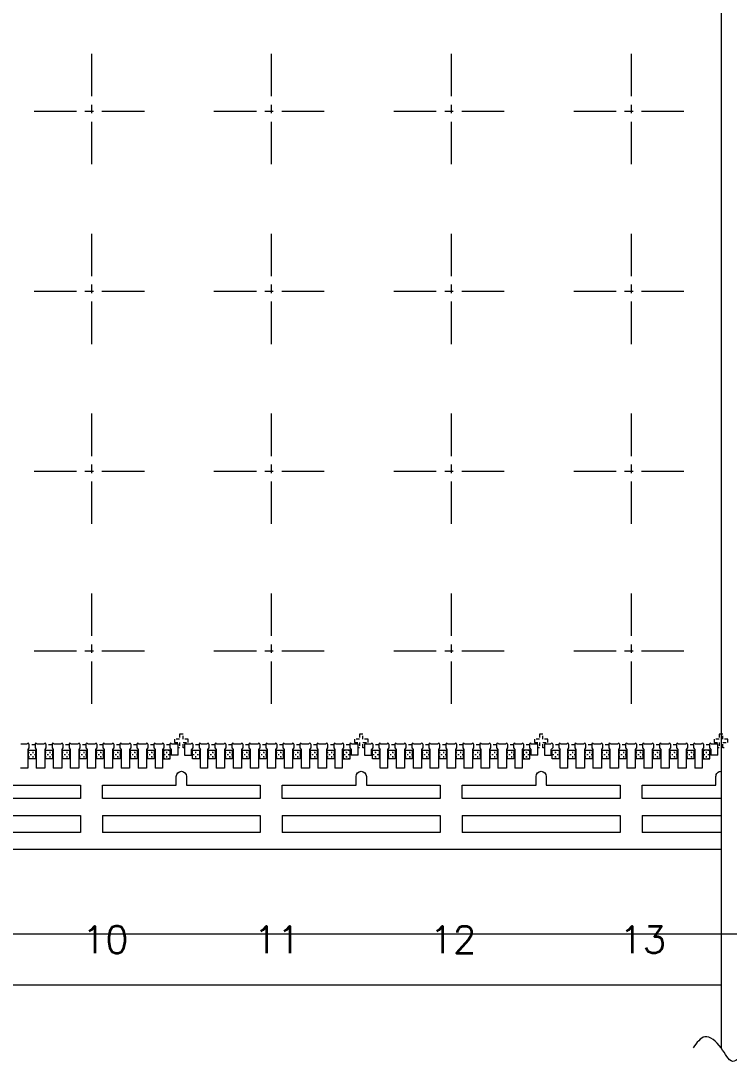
# Model space of a CAD drawing. Header units: millimetres. Extents: x 4859 to 4983, y 1620 to 1771.
# Drawn here: x 4938.67 to 4959.54, y 1679.36 to 1710.03 of the extents above; entities that cross this region are included whole.
import ezdxf

# ---------------------------------------------------------------- set-up
doc = ezdxf.new("R2010")
doc.units = ezdxf.units.MM
doc.linetypes.add('CENTER', pattern=[2, 1.25, -0.25, 0.25, -0.25])
doc.linetypes.add('HIDDEN', pattern=[0.375, 0.25, -0.125])
for name, color, linetype in [('1', 7, 'Continuous'), ('1D', 4, 'Continuous'), ('2D', 4, 'Continuous'), ('PKG', 2, 'Continuous'), ('PLATING', 3, 'Continuous'), ('中心线', 1, 'CENTER')]:
    doc.layers.add(name, color=color, linetype=linetype)
doc.layers.add('标注线', color=3, linetype='Continuous', lineweight=18)
doc.styles.get("Standard").update_dxf_attribs({"font": 'SimSun.ttf'})
pattern_1 = [(0, (395.01542, 12.401424), (0.0635, 0.0635), [0.03175, -0.09525]), (90, (395.031296, 12.38555), (-0.0635, 0.0635), [0.03175, -0.09525])]
pattern_2 = [(0, (400.31542, 12.401424), (0.0635, 0.0635), [0.03175, -0.09525]), (90, (400.331296, 12.38555), (-0.0635, 0.0635), [0.03175, -0.09525])]
pattern_3 = [(0, (405.61542, 12.401424), (0.0635, 0.0635), [0.03175, -0.09525]), (90, (405.631296, 12.38555), (-0.0635, 0.0635), [0.03175, -0.09525])]
pattern_4 = [(0, (410.91542, 12.401424), (0.0635, 0.0635), [0.03175, -0.09525]), (90, (410.931296, 12.38555), (-0.0635, 0.0635), [0.03175, -0.09525])]

msp = doc.modelspace()

# ---------------------------------------------------------------- hatches: boundary and pattern name
at = {"layer": 'PLATING', "lineweight": 5}
h = msp.add_hatch(dxfattribs=at)
h.set_pattern_fill('CROSS', color=3, scale=0.01)
h.set_pattern_definition(pattern_1)
h.paths.add_polyline_path([(4939.0957, 1688.5479), (4938.8957, 1688.5479), (4938.8957, 1688.2979), (4939.0957, 1688.2979)])
h = msp.add_hatch(dxfattribs=at)
h.set_pattern_fill('CROSS', color=3, scale=0.01)
h.set_pattern_definition([(0, (395.51542, 12.401424), (0.0635, 0.0635), [0.03175, -0.09525]), (90, (395.531296, 12.38555), (-0.0635, 0.0635), [0.03175, -0.09525])])
h.paths.add_polyline_path([(4939.5957, 1688.5479), (4939.3957, 1688.5479), (4939.3957, 1688.2979), (4939.5957, 1688.2979)])
h = msp.add_hatch(dxfattribs=at)
h.set_pattern_fill('CROSS', color=3, scale=0.01)
h.set_pattern_definition([(0, (396.01542, 12.401424), (0.0635, 0.0635), [0.03175, -0.09525]), (90, (396.031296, 12.38555), (-0.0635, 0.0635), [0.03175, -0.09525])])
h.paths.add_polyline_path([(4940.0957, 1688.5479), (4939.8957, 1688.5479), (4939.8957, 1688.2979), (4940.0957, 1688.2979)])
h = msp.add_hatch(dxfattribs=at)
h.set_pattern_fill('CROSS', color=3, scale=0.01)
h.set_pattern_definition([(0, (396.51542, 12.401424), (0.0635, 0.0635), [0.03175, -0.09525]), (90, (396.531296, 12.38555), (-0.0635, 0.0635), [0.03175, -0.09525])])
h.paths.add_polyline_path([(4940.5957, 1688.5479), (4940.3957, 1688.5479), (4940.3957, 1688.2979), (4940.5957, 1688.2979)])
h = msp.add_hatch(dxfattribs=at)
h.set_pattern_fill('CROSS', color=3, scale=0.01)
h.set_pattern_definition([(0, (397.01542, 12.401424), (0.0635, 0.0635), [0.03175, -0.09525]), (90, (397.031296, 12.38555), (-0.0635, 0.0635), [0.03175, -0.09525])])
h.paths.add_polyline_path([(4941.0957, 1688.5479), (4940.8957, 1688.5479), (4940.8957, 1688.2979), (4941.0957, 1688.2979)])
h = msp.add_hatch(dxfattribs=at)
h.set_pattern_fill('CROSS', color=3, scale=0.01)
h.set_pattern_definition([(0, (397.51542, 12.401424), (0.0635, 0.0635), [0.03175, -0.09525]), (90, (397.531296, 12.38555), (-0.0635, 0.0635), [0.03175, -0.09525])])
h.paths.add_polyline_path([(4941.5957, 1688.5479), (4941.3957, 1688.5479), (4941.3957, 1688.2979), (4941.5957, 1688.2979)])
h = msp.add_hatch(dxfattribs=at)
h.set_pattern_fill('CROSS', color=3, scale=0.01)
h.set_pattern_definition([(0, (398.01542, 12.401424), (0.0635, 0.0635), [0.03175, -0.09525]), (90, (398.031296, 12.38555), (-0.0635, 0.0635), [0.03175, -0.09525])])
h.paths.add_polyline_path([(4942.0957, 1688.5479), (4941.8957, 1688.5479), (4941.8957, 1688.2979), (4942.0957, 1688.2979)])
h = msp.add_hatch(dxfattribs=at)
h.set_pattern_fill('CROSS', color=3, scale=0.01)
h.set_pattern_definition([(0, (398.51542, 12.401424), (0.0635, 0.0635), [0.03175, -0.09525]), (90, (398.531296, 12.38555), (-0.0635, 0.0635), [0.03175, -0.09525])])
h.paths.add_polyline_path([(4942.5957, 1688.5479), (4942.3957, 1688.5479), (4942.3957, 1688.2979), (4942.5957, 1688.2979)])
h = msp.add_hatch(dxfattribs=at)
h.set_pattern_fill('CROSS', color=3, scale=0.01)
h.set_pattern_definition(pattern_1)
h.paths.add_polyline_path([(4943.0657, 1688.5479), (4942.8657, 1688.5479), (4942.8657, 1688.2979), (4943.0657, 1688.2979)])
h = msp.add_hatch(dxfattribs=at)
h.set_pattern_fill('CROSS', color=3, scale=0.01)
h.set_pattern_definition(pattern_2)
h.paths.add_polyline_path([(4943.9257, 1688.5479), (4943.7257, 1688.5479), (4943.7257, 1688.2979), (4943.9257, 1688.2979)])
h = msp.add_hatch(dxfattribs=at)
h.set_pattern_fill('CROSS', color=3, scale=0.01)
h.set_pattern_definition(pattern_2)
h.paths.add_polyline_path([(4944.3957, 1688.5479), (4944.1957, 1688.5479), (4944.1957, 1688.2979), (4944.3957, 1688.2979)])
h = msp.add_hatch(dxfattribs=at)
h.set_pattern_fill('CROSS', color=3, scale=0.01)
h.set_pattern_definition([(0, (400.81542, 12.401424), (0.0635, 0.0635), [0.03175, -0.09525]), (90, (400.831296, 12.38555), (-0.0635, 0.0635), [0.03175, -0.09525])])
h.paths.add_polyline_path([(4944.8957, 1688.5479), (4944.6957, 1688.5479), (4944.6957, 1688.2979), (4944.8957, 1688.2979)])
h = msp.add_hatch(dxfattribs=at)
h.set_pattern_fill('CROSS', color=3, scale=0.01)
h.set_pattern_definition([(0, (401.31542, 12.401424), (0.0635, 0.0635), [0.03175, -0.09525]), (90, (401.331296, 12.38555), (-0.0635, 0.0635), [0.03175, -0.09525])])
h.paths.add_polyline_path([(4945.3957, 1688.5479), (4945.1957, 1688.5479), (4945.1957, 1688.2979), (4945.3957, 1688.2979)])
h = msp.add_hatch(dxfattribs=at)
h.set_pattern_fill('CROSS', color=3, scale=0.01)
h.set_pattern_definition([(0, (401.81542, 12.401424), (0.0635, 0.0635), [0.03175, -0.09525]), (90, (401.831296, 12.38555), (-0.0635, 0.0635), [0.03175, -0.09525])])
h.paths.add_polyline_path([(4945.8957, 1688.5479), (4945.6957, 1688.5479), (4945.6957, 1688.2979), (4945.8957, 1688.2979)])
h = msp.add_hatch(dxfattribs=at)
h.set_pattern_fill('CROSS', color=3, scale=0.01)
h.set_pattern_definition([(0, (402.31542, 12.401424), (0.0635, 0.0635), [0.03175, -0.09525]), (90, (402.331296, 12.38555), (-0.0635, 0.0635), [0.03175, -0.09525])])
h.paths.add_polyline_path([(4946.3957, 1688.5479), (4946.1957, 1688.5479), (4946.1957, 1688.2979), (4946.3957, 1688.2979)])
h = msp.add_hatch(dxfattribs=at)
h.set_pattern_fill('CROSS', color=3, scale=0.01)
h.set_pattern_definition([(0, (402.81542, 12.401424), (0.0635, 0.0635), [0.03175, -0.09525]), (90, (402.831296, 12.38555), (-0.0635, 0.0635), [0.03175, -0.09525])])
h.paths.add_polyline_path([(4946.8957, 1688.5479), (4946.6957, 1688.5479), (4946.6957, 1688.2979), (4946.8957, 1688.2979)])
h = msp.add_hatch(dxfattribs=at)
h.set_pattern_fill('CROSS', color=3, scale=0.01)
h.set_pattern_definition([(0, (403.31542, 12.401424), (0.0635, 0.0635), [0.03175, -0.09525]), (90, (403.331296, 12.38555), (-0.0635, 0.0635), [0.03175, -0.09525])])
h.paths.add_polyline_path([(4947.3957, 1688.5479), (4947.1957, 1688.5479), (4947.1957, 1688.2979), (4947.3957, 1688.2979)])
h = msp.add_hatch(dxfattribs=at)
h.set_pattern_fill('CROSS', color=3, scale=0.01)
h.set_pattern_definition([(0, (403.81542, 12.401424), (0.0635, 0.0635), [0.03175, -0.09525]), (90, (403.831296, 12.38555), (-0.0635, 0.0635), [0.03175, -0.09525])])
h.paths.add_polyline_path([(4947.8957, 1688.5479), (4947.6957, 1688.5479), (4947.6957, 1688.2979), (4947.8957, 1688.2979)])
h = msp.add_hatch(dxfattribs=at)
h.set_pattern_fill('CROSS', color=3, scale=0.01)
h.set_pattern_definition(pattern_2)
h.paths.add_polyline_path([(4948.3657, 1688.5479), (4948.1657, 1688.5479), (4948.1657, 1688.2979), (4948.3657, 1688.2979)])
h = msp.add_hatch(dxfattribs=at)
h.set_pattern_fill('CROSS', color=3, scale=0.01)
h.set_pattern_definition(pattern_3)
h.paths.add_polyline_path([(4949.2257, 1688.5479), (4949.0257, 1688.5479), (4949.0257, 1688.2979), (4949.2257, 1688.2979)])
h = msp.add_hatch(dxfattribs=at)
h.set_pattern_fill('CROSS', color=3, scale=0.01)
h.set_pattern_definition(pattern_3)
h.paths.add_polyline_path([(4949.6957, 1688.5479), (4949.4957, 1688.5479), (4949.4957, 1688.2979), (4949.6957, 1688.2979)])
h = msp.add_hatch(dxfattribs=at)
h.set_pattern_fill('CROSS', color=3, scale=0.01)
h.set_pattern_definition([(0, (406.11542, 12.401424), (0.0635, 0.0635), [0.03175, -0.09525]), (90, (406.131296, 12.38555), (-0.0635, 0.0635), [0.03175, -0.09525])])
h.paths.add_polyline_path([(4950.1957, 1688.5479), (4949.9957, 1688.5479), (4949.9957, 1688.2979), (4950.1957, 1688.2979)])
h = msp.add_hatch(dxfattribs=at)
h.set_pattern_fill('CROSS', color=3, scale=0.01)
h.set_pattern_definition([(0, (406.61542, 12.401424), (0.0635, 0.0635), [0.03175, -0.09525]), (90, (406.631296, 12.38555), (-0.0635, 0.0635), [0.03175, -0.09525])])
h.paths.add_polyline_path([(4950.6957, 1688.5479), (4950.4957, 1688.5479), (4950.4957, 1688.2979), (4950.6957, 1688.2979)])
h = msp.add_hatch(dxfattribs=at)
h.set_pattern_fill('CROSS', color=3, scale=0.01)
h.set_pattern_definition([(0, (407.11542, 12.401424), (0.0635, 0.0635), [0.03175, -0.09525]), (90, (407.131296, 12.38555), (-0.0635, 0.0635), [0.03175, -0.09525])])
h.paths.add_polyline_path([(4951.1957, 1688.5479), (4950.9957, 1688.5479), (4950.9957, 1688.2979), (4951.1957, 1688.2979)])
h = msp.add_hatch(dxfattribs=at)
h.set_pattern_fill('CROSS', color=3, scale=0.01)
h.set_pattern_definition([(0, (407.61542, 12.401424), (0.0635, 0.0635), [0.03175, -0.09525]), (90, (407.631296, 12.38555), (-0.0635, 0.0635), [0.03175, -0.09525])])
h.paths.add_polyline_path([(4951.6957, 1688.5479), (4951.4957, 1688.5479), (4951.4957, 1688.2979), (4951.6957, 1688.2979)])
h = msp.add_hatch(dxfattribs=at)
h.set_pattern_fill('CROSS', color=3, scale=0.01)
h.set_pattern_definition([(0, (408.11542, 12.401424), (0.0635, 0.0635), [0.03175, -0.09525]), (90, (408.131296, 12.38555), (-0.0635, 0.0635), [0.03175, -0.09525])])
h.paths.add_polyline_path([(4952.1957, 1688.5479), (4951.9957, 1688.5479), (4951.9957, 1688.2979), (4952.1957, 1688.2979)])
h = msp.add_hatch(dxfattribs=at)
h.set_pattern_fill('CROSS', color=3, scale=0.01)
h.set_pattern_definition([(0, (408.61542, 12.401424), (0.0635, 0.0635), [0.03175, -0.09525]), (90, (408.631296, 12.38555), (-0.0635, 0.0635), [0.03175, -0.09525])])
h.paths.add_polyline_path([(4952.6957, 1688.5479), (4952.4957, 1688.5479), (4952.4957, 1688.2979), (4952.6957, 1688.2979)])
h = msp.add_hatch(dxfattribs=at)
h.set_pattern_fill('CROSS', color=3, scale=0.01)
h.set_pattern_definition([(0, (409.11542, 12.401424), (0.0635, 0.0635), [0.03175, -0.09525]), (90, (409.131296, 12.38555), (-0.0635, 0.0635), [0.03175, -0.09525])])
h.paths.add_polyline_path([(4953.1957, 1688.5479), (4952.9957, 1688.5479), (4952.9957, 1688.2979), (4953.1957, 1688.2979)])
h = msp.add_hatch(dxfattribs=at)
h.set_pattern_fill('CROSS', color=3, scale=0.01)
h.set_pattern_definition(pattern_3)
h.paths.add_polyline_path([(4953.6657, 1688.5479), (4953.4657, 1688.5479), (4953.4657, 1688.2979), (4953.6657, 1688.2979)])
h = msp.add_hatch(dxfattribs=at)
h.set_pattern_fill('CROSS', color=3, scale=0.01)
h.set_pattern_definition(pattern_4)
h.paths.add_polyline_path([(4954.5257, 1688.5479), (4954.3257, 1688.5479), (4954.3257, 1688.2979), (4954.5257, 1688.2979)])
h = msp.add_hatch(dxfattribs=at)
h.set_pattern_fill('CROSS', color=3, scale=0.01)
h.set_pattern_definition(pattern_4)
h.paths.add_polyline_path([(4954.9957, 1688.5479), (4954.7957, 1688.5479), (4954.7957, 1688.2979), (4954.9957, 1688.2979)])
h = msp.add_hatch(dxfattribs=at)
h.set_pattern_fill('CROSS', color=3, scale=0.01)
h.set_pattern_definition([(0, (411.41542, 12.401424), (0.0635, 0.0635), [0.03175, -0.09525]), (90, (411.431296, 12.38555), (-0.0635, 0.0635), [0.03175, -0.09525])])
h.paths.add_polyline_path([(4955.4957, 1688.5479), (4955.2957, 1688.5479), (4955.2957, 1688.2979), (4955.4957, 1688.2979)])
h = msp.add_hatch(dxfattribs=at)
h.set_pattern_fill('CROSS', color=3, scale=0.01)
h.set_pattern_definition([(0, (411.91542, 12.401424), (0.0635, 0.0635), [0.03175, -0.09525]), (90, (411.931296, 12.38555), (-0.0635, 0.0635), [0.03175, -0.09525])])
h.paths.add_polyline_path([(4955.9957, 1688.5479), (4955.7957, 1688.5479), (4955.7957, 1688.2979), (4955.9957, 1688.2979)])
h = msp.add_hatch(dxfattribs=at)
h.set_pattern_fill('CROSS', color=3, scale=0.01)
h.set_pattern_definition([(0, (412.41542, 12.401424), (0.0635, 0.0635), [0.03175, -0.09525]), (90, (412.431296, 12.38555), (-0.0635, 0.0635), [0.03175, -0.09525])])
h.paths.add_polyline_path([(4956.4957, 1688.5479), (4956.2957, 1688.5479), (4956.2957, 1688.2979), (4956.4957, 1688.2979)])
h = msp.add_hatch(dxfattribs=at)
h.set_pattern_fill('CROSS', color=3, scale=0.01)
h.set_pattern_definition([(0, (412.91542, 12.401424), (0.0635, 0.0635), [0.03175, -0.09525]), (90, (412.931296, 12.38555), (-0.0635, 0.0635), [0.03175, -0.09525])])
h.paths.add_polyline_path([(4956.9957, 1688.5479), (4956.7957, 1688.5479), (4956.7957, 1688.2979), (4956.9957, 1688.2979)])
h = msp.add_hatch(dxfattribs=at)
h.set_pattern_fill('CROSS', color=3, scale=0.01)
h.set_pattern_definition([(0, (413.41542, 12.401424), (0.0635, 0.0635), [0.03175, -0.09525]), (90, (413.431296, 12.38555), (-0.0635, 0.0635), [0.03175, -0.09525])])
h.paths.add_polyline_path([(4957.4957, 1688.5479), (4957.2957, 1688.5479), (4957.2957, 1688.2979), (4957.4957, 1688.2979)])
h = msp.add_hatch(dxfattribs=at)
h.set_pattern_fill('CROSS', color=3, scale=0.01)
h.set_pattern_definition([(0, (413.91542, 12.401424), (0.0635, 0.0635), [0.03175, -0.09525]), (90, (413.931296, 12.38555), (-0.0635, 0.0635), [0.03175, -0.09525])])
h.paths.add_polyline_path([(4957.9957, 1688.5479), (4957.7957, 1688.5479), (4957.7957, 1688.2979), (4957.9957, 1688.2979)])
h = msp.add_hatch(dxfattribs=at)
h.set_pattern_fill('CROSS', color=3, scale=0.01)
h.set_pattern_definition([(0, (414.41542, 12.401424), (0.0635, 0.0635), [0.03175, -0.09525]), (90, (414.431296, 12.38555), (-0.0635, 0.0635), [0.03175, -0.09525])])
h.paths.add_polyline_path([(4958.4957, 1688.5479), (4958.2957, 1688.5479), (4958.2957, 1688.2979), (4958.4957, 1688.2979)])
h = msp.add_hatch(dxfattribs=at)
h.set_pattern_fill('CROSS', color=3, scale=0.01)
h.set_pattern_definition(pattern_4)
h.paths.add_polyline_path([(4958.9657, 1688.5479), (4958.7657, 1688.5479), (4958.7657, 1688.2979), (4958.9657, 1688.2979)])

# ---------------------------------------------------------------- linework, layer by layer
at = {"lineweight": 5}
for p, q in [((4938.9057, 1688.7279), (4938.9057, 1688.6229)), ((4939.0857, 1688.7279), (4939.0857, 1688.6229)), ((4939.4057, 1688.7279), (4939.4057, 1688.6229)), ((4939.5857, 1688.7279), (4939.5857, 1688.6229)), ((4939.9057, 1688.7279), (4939.9057, 1688.6229)), ((4940.0857, 1688.7279), (4940.0857, 1688.6229)), ((4940.4057, 1688.7279), (4940.4057, 1688.6229)), ((4940.5857, 1688.7279), (4940.5857, 1688.6229)), ((4940.9057, 1688.7279), (4940.9057, 1688.6229)), ((4941.0857, 1688.7279), (4941.0857, 1688.6229)), ((4941.4057, 1688.7279), (4941.4057, 1688.6229)), ((4941.5857, 1688.7279), (4941.5857, 1688.6229)), ((4941.9057, 1688.7279), (4941.9057, 1688.6229)), ((4942.0857, 1688.7279), (4942.0857, 1688.6229)), ((4942.4057, 1688.7279), (4942.4057, 1688.6229)), ((4942.5857, 1688.7279), (4942.5857, 1688.6229)), ((4942.8757, 1688.7279), (4942.8757, 1688.6229)), ((4943.0557, 1688.7279), (4943.0557, 1688.6229)), ((4943.7357, 1688.7279), (4943.7357, 1688.6229)), ((4943.9157, 1688.7279), (4943.9157, 1688.6229)), ((4944.2057, 1688.7279), (4944.2057, 1688.6229)), ((4944.3857, 1688.7279), (4944.3857, 1688.6229)), ((4944.7057, 1688.7279), (4944.7057, 1688.6229)), ((4944.8857, 1688.7279), (4944.8857, 1688.6229)), ((4945.2057, 1688.7279), (4945.2057, 1688.6229)), ((4945.3857, 1688.7279), (4945.3857, 1688.6229)), ((4945.7057, 1688.7279), (4945.7057, 1688.6229)), ((4945.8857, 1688.7279), (4945.8857, 1688.6229)), ((4946.2057, 1688.7279), (4946.2057, 1688.6229)), ((4946.3857, 1688.7279), (4946.3857, 1688.6229)), ((4946.7057, 1688.7279), (4946.7057, 1688.6229)), ((4946.8857, 1688.7279), (4946.8857, 1688.6229)), ((4947.2057, 1688.7279), (4947.2057, 1688.6229)), ((4947.3857, 1688.7279), (4947.3857, 1688.6229)), ((4947.7057, 1688.7279), (4947.7057, 1688.6229)), ((4947.8857, 1688.7279), (4947.8857, 1688.6229)), ((4948.1757, 1688.7279), (4948.1757, 1688.6229)), ((4948.3557, 1688.7279), (4948.3557, 1688.6229)), ((4949.0357, 1688.7279), (4949.0357, 1688.6229)), ((4949.2157, 1688.7279), (4949.2157, 1688.6229)), ((4949.5057, 1688.7279), (4949.5057, 1688.6229)), ((4949.6857, 1688.7279), (4949.6857, 1688.6229)), ((4950.0057, 1688.7279), (4950.0057, 1688.6229)), ((4950.1857, 1688.7279), (4950.1857, 1688.6229)), ((4950.5057, 1688.7279), (4950.5057, 1688.6229)), ((4950.6857, 1688.7279), (4950.6857, 1688.6229)), ((4951.0057, 1688.7279), (4951.0057, 1688.6229)), ((4951.1857, 1688.7279), (4951.1857, 1688.6229)), ((4951.5057, 1688.7279), (4951.5057, 1688.6229)), ((4951.6857, 1688.7279), (4951.6857, 1688.6229)), ((4952.0057, 1688.7279), (4952.0057, 1688.6229)), ((4952.1857, 1688.7279), (4952.1857, 1688.6229)), ((4952.5057, 1688.7279), (4952.5057, 1688.6229)), ((4952.6857, 1688.7279), (4952.6857, 1688.6229)), ((4953.0057, 1688.7279), (4953.0057, 1688.6229)), ((4953.1857, 1688.7279), (4953.1857, 1688.6229)), ((4953.4757, 1688.7279), (4953.4757, 1688.6229)), ((4953.6557, 1688.7279), (4953.6557, 1688.6229)), ((4954.3357, 1688.7279), (4954.3357, 1688.6229)), ((4954.5157, 1688.7279), (4954.5157, 1688.6229)), ((4954.8057, 1688.7279), (4954.8057, 1688.6229)), ((4954.9857, 1688.7279), (4954.9857, 1688.6229)), ((4955.3057, 1688.7279), (4955.3057, 1688.6229)), ((4955.4857, 1688.7279), (4955.4857, 1688.6229)), ((4955.8057, 1688.7279), (4955.8057, 1688.6229)), ((4955.9857, 1688.7279), (4955.9857, 1688.6229)), ((4956.3057, 1688.7279), (4956.3057, 1688.6229)), ((4956.4857, 1688.7279), (4956.4857, 1688.6229)), ((4956.8057, 1688.7279), (4956.8057, 1688.6229)), ((4956.9857, 1688.7279), (4956.9857, 1688.6229)), ((4957.3057, 1688.7279), (4957.3057, 1688.6229)), ((4957.4857, 1688.7279), (4957.4857, 1688.6229)), ((4957.8057, 1688.7279), (4957.8057, 1688.6229)), ((4957.9857, 1688.7279), (4957.9857, 1688.6229)), ((4958.3057, 1688.7279), (4958.3057, 1688.6229)), ((4958.4857, 1688.7279), (4958.4857, 1688.6229)), ((4958.7757, 1688.7279), (4958.7757, 1688.6229)), ((4958.9557, 1688.7279), (4958.9557, 1688.6229)), ((4938.9057, 1688.6229), (4938.8707, 1688.5729)), ((4938.8707, 1688.5729), (4938.8707, 1688.0229)), ((4939.0857, 1688.6229), (4939.1207, 1688.5729)), ((4939.1207, 1688.5729), (4939.1207, 1688.0229)), ((4939.4057, 1688.6229), (4939.3707, 1688.5729)), ((4939.3707, 1688.5729), (4939.3707, 1688.0229)), ((4939.5857, 1688.6229), (4939.6207, 1688.5729)), ((4939.6207, 1688.5729), (4939.6207, 1688.0229)), ((4939.9057, 1688.6229), (4939.8707, 1688.5729)), ((4939.8707, 1688.5729), (4939.8707, 1688.0229)), ((4940.0857, 1688.6229), (4940.1207, 1688.5729)), ((4940.1207, 1688.5729), (4940.1207, 1688.0229)), ((4940.4057, 1688.6229), (4940.3707, 1688.5729)), ((4940.3707, 1688.5729), (4940.3707, 1688.0229)), ((4940.5857, 1688.6229), (4940.6207, 1688.5729)), ((4940.6207, 1688.5729), (4940.6207, 1688.0229)), ((4940.9057, 1688.6229), (4940.8707, 1688.5729)), ((4940.8707, 1688.5729), (4940.8707, 1688.0229)), ((4941.0857, 1688.6229), (4941.1207, 1688.5729)), ((4941.1207, 1688.5729), (4941.1207, 1688.0229)), ((4941.4057, 1688.6229), (4941.3707, 1688.5729)), ((4941.3707, 1688.5729), (4941.3707, 1688.0229)), ((4941.5857, 1688.6229), (4941.6207, 1688.5729)), ((4941.6207, 1688.5729), (4941.6207, 1688.0229)), ((4941.9057, 1688.6229), (4941.8707, 1688.5729)), ((4941.8707, 1688.5729), (4941.8707, 1688.0229)), ((4942.0857, 1688.6229), (4942.1207, 1688.5729)), ((4942.1207, 1688.5729), (4942.1207, 1688.0229)), ((4942.4057, 1688.6229), (4942.3707, 1688.5729)), ((4942.3707, 1688.5729), (4942.3707, 1688.0229)), ((4942.5857, 1688.6229), (4942.6207, 1688.5729)), ((4942.6207, 1688.5729), (4942.6207, 1688.0229)), ((4942.8757, 1688.6229), (4942.8357, 1688.5729)), ((4942.8357, 1688.5729), (4942.8357, 1688.0229)), ((4943.0557, 1688.6229), (4943.0957, 1688.5729)), ((4943.0957, 1688.5729), (4943.0957, 1688.3979)), ((4943.7357, 1688.6229), (4943.6957, 1688.5729)), ((4943.6957, 1688.3979), (4943.6957, 1688.5729)), ((4943.9157, 1688.6229), (4943.9557, 1688.5729)), ((4943.9557, 1688.0229), (4943.9557, 1688.5729)), ((4944.2057, 1688.6229), (4944.1707, 1688.5729)), ((4944.1707, 1688.5729), (4944.1707, 1688.0229)), ((4944.3857, 1688.6229), (4944.4207, 1688.5729)), ((4944.4207, 1688.5729), (4944.4207, 1688.0229)), ((4944.7057, 1688.6229), (4944.6707, 1688.5729)), ((4944.6707, 1688.5729), (4944.6707, 1688.0229)), ((4944.8857, 1688.6229), (4944.9207, 1688.5729)), ((4944.9207, 1688.5729), (4944.9207, 1688.0229)), ((4945.2057, 1688.6229), (4945.1707, 1688.5729)), ((4945.1707, 1688.5729), (4945.1707, 1688.0229)), ((4945.3857, 1688.6229), (4945.4207, 1688.5729)), ((4945.4207, 1688.5729), (4945.4207, 1688.0229)), ((4945.7057, 1688.6229), (4945.6707, 1688.5729)), ((4945.6707, 1688.5729), (4945.6707, 1688.0229)), ((4945.8857, 1688.6229), (4945.9207, 1688.5729)), ((4945.9207, 1688.5729), (4945.9207, 1688.0229)), ((4946.2057, 1688.6229), (4946.1707, 1688.5729)), ((4946.1707, 1688.5729), (4946.1707, 1688.0229)), ((4946.3857, 1688.6229), (4946.4207, 1688.5729)), ((4946.4207, 1688.5729), (4946.4207, 1688.0229)), ((4946.7057, 1688.6229), (4946.6707, 1688.5729)), ((4946.6707, 1688.5729), (4946.6707, 1688.0229)), ((4946.8857, 1688.6229), (4946.9207, 1688.5729)), ((4946.9207, 1688.5729), (4946.9207, 1688.0229)), ((4947.2057, 1688.6229), (4947.1707, 1688.5729)), ((4947.1707, 1688.5729), (4947.1707, 1688.0229)), ((4947.3857, 1688.6229), (4947.4207, 1688.5729)), ((4947.4207, 1688.5729), (4947.4207, 1688.0229)), ((4947.7057, 1688.6229), (4947.6707, 1688.5729)), ((4947.6707, 1688.5729), (4947.6707, 1688.0229)), ((4947.8857, 1688.6229), (4947.9207, 1688.5729)), ((4947.9207, 1688.5729), (4947.9207, 1688.0229)), ((4948.1757, 1688.6229), (4948.1357, 1688.5729)), ((4948.1357, 1688.5729), (4948.1357, 1688.0229)), ((4948.3557, 1688.6229), (4948.3957, 1688.5729)), ((4948.3957, 1688.5729), (4948.3957, 1688.3979)), ((4949.0357, 1688.6229), (4948.9957, 1688.5729)), ((4948.9957, 1688.3979), (4948.9957, 1688.5729)), ((4949.2157, 1688.6229), (4949.2557, 1688.5729)), ((4949.2557, 1688.0229), (4949.2557, 1688.5729)), ((4949.5057, 1688.6229), (4949.4707, 1688.5729)), ((4949.4707, 1688.5729), (4949.4707, 1688.0229)), ((4949.6857, 1688.6229), (4949.7207, 1688.5729)), ((4949.7207, 1688.5729), (4949.7207, 1688.0229)), ((4950.0057, 1688.6229), (4949.9707, 1688.5729)), ((4949.9707, 1688.5729), (4949.9707, 1688.0229)), ((4950.1857, 1688.6229), (4950.2207, 1688.5729)), ((4950.2207, 1688.5729), (4950.2207, 1688.0229)), ((4950.5057, 1688.6229), (4950.4707, 1688.5729)), ((4950.4707, 1688.5729), (4950.4707, 1688.0229)), ((4950.6857, 1688.6229), (4950.7207, 1688.5729)), ((4950.7207, 1688.5729), (4950.7207, 1688.0229)), ((4951.0057, 1688.6229), (4950.9707, 1688.5729)), ((4950.9707, 1688.5729), (4950.9707, 1688.0229)), ((4951.1857, 1688.6229), (4951.2207, 1688.5729)), ((4951.2207, 1688.5729), (4951.2207, 1688.0229)), ((4951.5057, 1688.6229), (4951.4707, 1688.5729)), ((4951.4707, 1688.5729), (4951.4707, 1688.0229)), ((4951.6857, 1688.6229), (4951.7207, 1688.5729)), ((4951.7207, 1688.5729), (4951.7207, 1688.0229)), ((4952.0057, 1688.6229), (4951.9707, 1688.5729)), ((4951.9707, 1688.5729), (4951.9707, 1688.0229)), ((4952.1857, 1688.6229), (4952.2207, 1688.5729)), ((4952.2207, 1688.5729), (4952.2207, 1688.0229)), ((4952.5057, 1688.6229), (4952.4707, 1688.5729)), ((4952.4707, 1688.5729), (4952.4707, 1688.0229)), ((4952.6857, 1688.6229), (4952.7207, 1688.5729)), ((4952.7207, 1688.5729), (4952.7207, 1688.0229)), ((4953.0057, 1688.6229), (4952.9707, 1688.5729)), ((4952.9707, 1688.5729), (4952.9707, 1688.0229)), ((4953.1857, 1688.6229), (4953.2207, 1688.5729)), ((4953.2207, 1688.5729), (4953.2207, 1688.0229)), ((4953.4757, 1688.6229), (4953.4357, 1688.5729)), ((4953.4357, 1688.5729), (4953.4357, 1688.0229)), ((4953.6557, 1688.6229), (4953.6957, 1688.5729)), ((4953.6957, 1688.5729), (4953.6957, 1688.3979)), ((4954.3357, 1688.6229), (4954.2957, 1688.5729)), ((4954.2957, 1688.3979), (4954.2957, 1688.5729)), ((4954.5157, 1688.6229), (4954.5557, 1688.5729)), ((4954.5557, 1688.0229), (4954.5557, 1688.5729)), ((4954.8057, 1688.6229), (4954.7707, 1688.5729)), ((4954.7707, 1688.5729), (4954.7707, 1688.0229)), ((4954.9857, 1688.6229), (4955.0207, 1688.5729)), ((4955.0207, 1688.5729), (4955.0207, 1688.0229)), ((4955.3057, 1688.6229), (4955.2707, 1688.5729)), ((4955.2707, 1688.5729), (4955.2707, 1688.0229)), ((4955.4857, 1688.6229), (4955.5207, 1688.5729)), ((4955.5207, 1688.5729), (4955.5207, 1688.0229)), ((4955.8057, 1688.6229), (4955.7707, 1688.5729)), ((4955.7707, 1688.5729), (4955.7707, 1688.0229)), ((4955.9857, 1688.6229), (4956.0207, 1688.5729)), ((4956.0207, 1688.5729), (4956.0207, 1688.0229)), ((4956.3057, 1688.6229), (4956.2707, 1688.5729)), ((4956.2707, 1688.5729), (4956.2707, 1688.0229)), ((4956.4857, 1688.6229), (4956.5207, 1688.5729)), ((4956.5207, 1688.5729), (4956.5207, 1688.0229)), ((4956.8057, 1688.6229), (4956.7707, 1688.5729)), ((4956.7707, 1688.5729), (4956.7707, 1688.0229)), ((4956.9857, 1688.6229), (4957.0207, 1688.5729)), ((4957.0207, 1688.5729), (4957.0207, 1688.0229)), ((4957.3057, 1688.6229), (4957.2707, 1688.5729)), ((4957.2707, 1688.5729), (4957.2707, 1688.0229)), ((4957.4857, 1688.6229), (4957.5207, 1688.5729)), ((4957.5207, 1688.5729), (4957.5207, 1688.0229)), ((4957.8057, 1688.6229), (4957.7707, 1688.5729)), ((4957.7707, 1688.5729), (4957.7707, 1688.0229)), ((4957.9857, 1688.6229), (4958.0207, 1688.5729)), ((4958.0207, 1688.5729), (4958.0207, 1688.0229)), ((4958.3057, 1688.6229), (4958.2707, 1688.5729)), ((4958.2707, 1688.5729), (4958.2707, 1688.0229)), ((4958.4857, 1688.6229), (4958.5207, 1688.5729)), ((4958.5207, 1688.5729), (4958.5207, 1688.0229)), ((4958.7757, 1688.6229), (4958.7357, 1688.5729)), ((4958.7357, 1688.5729), (4958.7357, 1688.0229)), ((4958.9557, 1688.6229), (4958.9957, 1688.5729)), ((4958.9957, 1688.5729), (4958.9957, 1688.3979)), ((4943.3007, 1688.3979), (4943.0957, 1688.3979)), ((4943.4907, 1688.3979), (4943.6957, 1688.3979)), ((4948.6007, 1688.3979), (4948.3957, 1688.3979)), ((4948.7907, 1688.3979), (4948.9957, 1688.3979)), ((4953.9007, 1688.3979), (4953.6957, 1688.3979)), ((4954.0907, 1688.3979), (4954.2957, 1688.3979)), ((4959.2007, 1688.3979), (4958.9957, 1688.3979)), ((4938.8707, 1688.0229), (4938.6557, 1688.0229)), ((4939.3707, 1688.0229), (4939.1207, 1688.0229)), ((4939.8707, 1688.0229), (4939.6207, 1688.0229)), ((4940.3707, 1688.0229), (4940.1207, 1688.0229)), ((4940.8707, 1688.0229), (4940.6207, 1688.0229)), ((4941.3707, 1688.0229), (4941.1207, 1688.0229)), ((4941.8707, 1688.0229), (4941.6207, 1688.0229)), ((4942.3707, 1688.0229), (4942.1207, 1688.0229)), ((4942.8357, 1688.0229), (4942.6207, 1688.0229)), ((4944.1707, 1688.0229), (4943.9557, 1688.0229)), ((4944.6707, 1688.0229), (4944.4207, 1688.0229)), ((4945.1707, 1688.0229), (4944.9207, 1688.0229)), ((4945.6707, 1688.0229), (4945.4207, 1688.0229)), ((4946.1707, 1688.0229), (4945.9207, 1688.0229)), ((4946.6707, 1688.0229), (4946.4207, 1688.0229)), ((4947.1707, 1688.0229), (4946.9207, 1688.0229)), ((4947.6707, 1688.0229), (4947.4207, 1688.0229)), ((4948.1357, 1688.0229), (4947.9207, 1688.0229)), ((4949.4707, 1688.0229), (4949.2557, 1688.0229)), ((4949.9707, 1688.0229), (4949.7207, 1688.0229)), ((4950.4707, 1688.0229), (4950.2207, 1688.0229)), ((4950.9707, 1688.0229), (4950.7207, 1688.0229)), ((4951.4707, 1688.0229), (4951.2207, 1688.0229)), ((4951.9707, 1688.0229), (4951.7207, 1688.0229)), ((4952.4707, 1688.0229), (4952.2207, 1688.0229)), ((4952.9707, 1688.0229), (4952.7207, 1688.0229)), ((4953.4357, 1688.0229), (4953.2207, 1688.0229)), ((4954.7707, 1688.0229), (4954.5557, 1688.0229)), ((4955.2707, 1688.0229), (4955.0207, 1688.0229)), ((4955.7707, 1688.0229), (4955.5207, 1688.0229)), ((4956.2707, 1688.0229), (4956.0207, 1688.0229)), ((4956.7707, 1688.0229), (4956.5207, 1688.0229)), ((4957.2707, 1688.0229), (4957.0207, 1688.0229)), ((4957.7707, 1688.0229), (4957.5207, 1688.0229)), ((4958.2707, 1688.0229), (4958.0207, 1688.0229)), ((4958.7357, 1688.0229), (4958.5207, 1688.0229)), ((4940.4207, 1686.6229), (4940.4207, 1686.1229)), ((4941.0707, 1686.6229), (4941.0707, 1686.1229)), ((4945.7207, 1686.6229), (4945.7207, 1686.1229)), ((4946.3707, 1686.6229), (4946.3707, 1686.1229)), ((4951.0207, 1686.6229), (4951.0207, 1686.1229)), ((4951.6707, 1686.6229), (4951.6707, 1686.1229)), ((4956.3207, 1686.6229), (4956.3207, 1686.1229)), ((4956.9707, 1686.6229), (4956.9707, 1686.1229))]:
    msp.add_line(p, q, dxfattribs=at)
for points in [[(4938.8557, 1688.7279), (4938.6657, 1688.7279)], [(4939.3557, 1688.7279), (4939.1357, 1688.7279)], [(4939.8557, 1688.7279), (4939.6357, 1688.7279)], [(4940.3557, 1688.7279), (4940.1357, 1688.7279)], [(4940.8557, 1688.7279), (4940.6357, 1688.7279)], [(4941.3557, 1688.7279), (4941.1357, 1688.7279)], [(4941.8557, 1688.7279), (4941.6357, 1688.7279)], [(4942.3557, 1688.7279), (4942.1357, 1688.7279)], [(4942.8257, 1688.7279), (4942.6357, 1688.7279)], [(4943.3007, 1688.3979), (4943.3007, 1688.7279), (4943.1057, 1688.7279)], [(4943.6857, 1688.7279), (4943.4907, 1688.7279), (4943.4907, 1688.3979)], [(4944.1557, 1688.7279), (4943.9657, 1688.7279)], [(4944.6557, 1688.7279), (4944.4357, 1688.7279)], [(4945.1557, 1688.7279), (4944.9357, 1688.7279)], [(4945.6557, 1688.7279), (4945.4357, 1688.7279)], [(4946.1557, 1688.7279), (4945.9357, 1688.7279)], [(4946.6557, 1688.7279), (4946.4357, 1688.7279)], [(4947.1557, 1688.7279), (4946.9357, 1688.7279)], [(4947.6557, 1688.7279), (4947.4357, 1688.7279)], [(4948.1257, 1688.7279), (4947.9357, 1688.7279)], [(4948.6007, 1688.3979), (4948.6007, 1688.7279), (4948.4057, 1688.7279)], [(4948.9857, 1688.7279), (4948.7907, 1688.7279), (4948.7907, 1688.3979)], [(4949.4557, 1688.7279), (4949.2657, 1688.7279)], [(4949.9557, 1688.7279), (4949.7357, 1688.7279)], [(4950.4557, 1688.7279), (4950.2357, 1688.7279)], [(4950.9557, 1688.7279), (4950.7357, 1688.7279)], [(4951.4557, 1688.7279), (4951.2357, 1688.7279)], [(4951.9557, 1688.7279), (4951.7357, 1688.7279)], [(4952.4557, 1688.7279), (4952.2357, 1688.7279)], [(4952.9557, 1688.7279), (4952.7357, 1688.7279)], [(4953.4257, 1688.7279), (4953.2357, 1688.7279)], [(4953.9007, 1688.3979), (4953.9007, 1688.7279), (4953.7057, 1688.7279)], [(4954.2857, 1688.7279), (4954.0907, 1688.7279), (4954.0907, 1688.3979)], [(4954.7557, 1688.7279), (4954.5657, 1688.7279)], [(4955.2557, 1688.7279), (4955.0357, 1688.7279)], [(4955.7557, 1688.7279), (4955.5357, 1688.7279)], [(4956.2557, 1688.7279), (4956.0357, 1688.7279)], [(4956.7557, 1688.7279), (4956.5357, 1688.7279)], [(4957.2557, 1688.7279), (4957.0357, 1688.7279)], [(4957.7557, 1688.7279), (4957.5357, 1688.7279)], [(4958.2557, 1688.7279), (4958.0357, 1688.7279)], [(4958.7257, 1688.7279), (4958.5357, 1688.7279)], [(4959.2007, 1688.3979), (4959.2007, 1688.7279), (4959.0057, 1688.7279)], [(4935.7707, 1686.6229), (4940.4207, 1686.6229)], [(4941.0707, 1686.6229), (4945.7207, 1686.6229)], [(4946.3707, 1686.6229), (4951.0207, 1686.6229)], [(4951.6707, 1686.6229), (4956.3207, 1686.6229)], [(4956.9707, 1686.6229), (4959.2957, 1686.6229)], [(4940.4207, 1686.1229), (4935.7707, 1686.1229)], [(4945.7207, 1686.1229), (4941.0707, 1686.1229)], [(4951.0207, 1686.1229), (4946.3707, 1686.1229)], [(4956.3207, 1686.1229), (4951.6707, 1686.1229)], [(4959.2957, 1686.1229), (4956.9707, 1686.1229)]]:
    msp.add_lwpolyline(points, dxfattribs=at)
for points in [[(4937.9457, 1687.7779, -1), (4938.2457, 1687.7779), (4938.2457, 1687.5229), (4940.4207, 1687.5229), (4940.4207, 1687.1229), (4935.7707, 1687.1229), (4935.7707, 1687.5229), (4937.9457, 1687.5229)], [(4943.2457, 1687.7779, -1), (4943.5457, 1687.7779), (4943.5457, 1687.5229), (4945.7207, 1687.5229), (4945.7207, 1687.1229), (4941.0707, 1687.1229), (4941.0707, 1687.5229), (4943.2457, 1687.5229)], [(4948.5457, 1687.7779, -1), (4948.8457, 1687.7779), (4948.8457, 1687.5229), (4951.0207, 1687.5229), (4951.0207, 1687.1229), (4946.3707, 1687.1229), (4946.3707, 1687.5229), (4948.5457, 1687.5229)], [(4953.8457, 1687.7779, -1), (4954.1457, 1687.7779), (4954.1457, 1687.5229), (4956.3207, 1687.5229), (4956.3207, 1687.1229), (4951.6707, 1687.1229), (4951.6707, 1687.5229), (4953.8457, 1687.5229)]]:
    msp.add_lwpolyline(points, format="xyb", close=True, dxfattribs=at)
msp.add_lwpolyline([(4959.2957, 1687.1229), (4956.9707, 1687.1229), (4956.9707, 1687.5229), (4959.1457, 1687.5229), (4959.1457, 1687.7779, -0.4142136), (4959.2957, 1687.9279, -0.4142136)], format="xyb", dxfattribs=at)
for centre, start in [((4938.8807, 1688.7279), 360), ((4939.1107, 1688.7279), 360), ((4939.3807, 1688.7279), 360), ((4939.6107, 1688.7279), 360), ((4939.8807, 1688.7279), 360), ((4940.1107, 1688.7279), 360), ((4940.3807, 1688.7279), 360), ((4940.6107, 1688.7279), 360), ((4940.8807, 1688.7279), 360), ((4941.1107, 1688.7279), 360), ((4941.3807, 1688.7279), 360), ((4941.6107, 1688.7279), 360), ((4941.8807, 1688.7279), 360), ((4942.1107, 1688.7279), 360), ((4942.3807, 1688.7279), 360), ((4942.6107, 1688.7279), 360), ((4942.8507, 1688.7279), 360), ((4943.0807, 1688.7279), 360), ((4943.7107, 1688.7279), 0), ((4943.9407, 1688.7279), 360), ((4944.1807, 1688.7279), 360), ((4944.4107, 1688.7279), 360), ((4944.6807, 1688.7279), 360), ((4944.9107, 1688.7279), 360), ((4945.1807, 1688.7279), 360), ((4945.4107, 1688.7279), 360), ((4945.6807, 1688.7279), 360), ((4945.9107, 1688.7279), 360), ((4946.1807, 1688.7279), 360), ((4946.4107, 1688.7279), 360), ((4946.6807, 1688.7279), 360), ((4946.9107, 1688.7279), 360), ((4947.1807, 1688.7279), 360), ((4947.4107, 1688.7279), 360), ((4947.6807, 1688.7279), 360), ((4947.9107, 1688.7279), 360), ((4948.1507, 1688.7279), 360), ((4948.3807, 1688.7279), 360), ((4949.0107, 1688.7279), 0), ((4949.2407, 1688.7279), 360), ((4949.4807, 1688.7279), 360), ((4949.7107, 1688.7279), 360), ((4949.9807, 1688.7279), 360), ((4950.2107, 1688.7279), 360), ((4950.4807, 1688.7279), 360), ((4950.7107, 1688.7279), 360), ((4950.9807, 1688.7279), 360), ((4951.2107, 1688.7279), 360), ((4951.4807, 1688.7279), 360), ((4951.7107, 1688.7279), 360), ((4951.9807, 1688.7279), 360), ((4952.2107, 1688.7279), 360), ((4952.4807, 1688.7279), 360), ((4952.7107, 1688.7279), 360), ((4952.9807, 1688.7279), 360), ((4953.2107, 1688.7279), 360), ((4953.4507, 1688.7279), 360), ((4953.6807, 1688.7279), 360), ((4954.3107, 1688.7279), 0), ((4954.5407, 1688.7279), 360), ((4954.7807, 1688.7279), 360), ((4955.0107, 1688.7279), 360), ((4955.2807, 1688.7279), 360), ((4955.5107, 1688.7279), 360), ((4955.7807, 1688.7279), 360), ((4956.0107, 1688.7279), 360), ((4956.2807, 1688.7279), 360), ((4956.5107, 1688.7279), 360), ((4956.7807, 1688.7279), 360), ((4957.0107, 1688.7279), 360), ((4957.2807, 1688.7279), 360), ((4957.5107, 1688.7279), 360), ((4957.7807, 1688.7279), 360), ((4958.0107, 1688.7279), 360), ((4958.2807, 1688.7279), 360), ((4958.5107, 1688.7279), 360), ((4958.7507, 1688.7279), 360), ((4958.9807, 1688.7279), 360)]:
    msp.add_arc(centre, 0.025, start, 180, dxfattribs=at)
at = {"layer": '1', "lineweight": 5}
msp.add_line((4959.2957, 1681.6229), (4883.7957, 1681.6229), dxfattribs=at)
at = {"layer": '1D', "color": 4, "linetype": 'HIDDEN', "lineweight": 5, "ltscale": 0.3}
for points in [[(4939.0857, 1688.7029), (4938.9057, 1688.7029)], [(4939.5857, 1688.7029), (4939.4057, 1688.7029)], [(4940.0857, 1688.7029), (4939.9057, 1688.7029)], [(4940.5857, 1688.7029), (4940.4057, 1688.7029)], [(4941.0857, 1688.7029), (4940.9057, 1688.7029)], [(4941.5857, 1688.7029), (4941.4057, 1688.7029)], [(4942.0857, 1688.7029), (4941.9057, 1688.7029)], [(4942.5857, 1688.7029), (4942.4057, 1688.7029)], [(4943.0557, 1688.7029), (4942.8757, 1688.7029)], [(4943.9157, 1688.7029), (4943.7357, 1688.7029)], [(4944.3857, 1688.7029), (4944.2057, 1688.7029)], [(4944.8857, 1688.7029), (4944.7057, 1688.7029)], [(4945.3857, 1688.7029), (4945.2057, 1688.7029)], [(4945.8857, 1688.7029), (4945.7057, 1688.7029)], [(4946.3857, 1688.7029), (4946.2057, 1688.7029)], [(4946.8857, 1688.7029), (4946.7057, 1688.7029)], [(4947.3857, 1688.7029), (4947.2057, 1688.7029)], [(4947.8857, 1688.7029), (4947.7057, 1688.7029)], [(4948.3557, 1688.7029), (4948.1757, 1688.7029)], [(4949.2157, 1688.7029), (4949.0357, 1688.7029)], [(4949.6857, 1688.7029), (4949.5057, 1688.7029)], [(4950.1857, 1688.7029), (4950.0057, 1688.7029)], [(4950.6857, 1688.7029), (4950.5057, 1688.7029)], [(4951.1857, 1688.7029), (4951.0057, 1688.7029)], [(4951.6857, 1688.7029), (4951.5057, 1688.7029)], [(4952.1857, 1688.7029), (4952.0057, 1688.7029)], [(4952.6857, 1688.7029), (4952.5057, 1688.7029)], [(4953.1857, 1688.7029), (4953.0057, 1688.7029)], [(4953.6557, 1688.7029), (4953.4757, 1688.7029)], [(4954.5157, 1688.7029), (4954.3357, 1688.7029)], [(4954.9857, 1688.7029), (4954.8057, 1688.7029)], [(4955.4857, 1688.7029), (4955.3057, 1688.7029)], [(4955.9857, 1688.7029), (4955.8057, 1688.7029)], [(4956.4857, 1688.7029), (4956.3057, 1688.7029)], [(4956.9857, 1688.7029), (4956.8057, 1688.7029)], [(4957.4857, 1688.7029), (4957.3057, 1688.7029)], [(4957.9857, 1688.7029), (4957.8057, 1688.7029)], [(4958.4857, 1688.7029), (4958.3057, 1688.7029)], [(4958.9557, 1688.7029), (4958.7757, 1688.7029)]]:
    msp.add_lwpolyline(points, dxfattribs=at)
at = {"layer": '2D', "color": 4, "linetype": 'HIDDEN', "lineweight": 5, "ltscale": 0.3}
for points in [[(4943.4907, 1688.6229), (4943.4457, 1688.6229), (4943.4457, 1688.7729), (4943.5957, 1688.7729), (4943.5957, 1688.8729), (4943.4457, 1688.8729), (4943.4457, 1689.0229), (4943.3457, 1689.0229), (4943.3457, 1688.8729), (4943.1957, 1688.8729), (4943.1957, 1688.7729), (4943.3457, 1688.7729), (4943.3457, 1688.6229), (4943.3007, 1688.6229)], [(4948.7907, 1688.6229), (4948.7457, 1688.6229), (4948.7457, 1688.7729), (4948.8957, 1688.7729), (4948.8957, 1688.8729), (4948.7457, 1688.8729), (4948.7457, 1689.0229), (4948.6457, 1689.0229), (4948.6457, 1688.8729), (4948.4957, 1688.8729), (4948.4957, 1688.7729), (4948.6457, 1688.7729), (4948.6457, 1688.6229), (4948.6007, 1688.6229)], [(4954.0907, 1688.6229), (4954.0457, 1688.6229), (4954.0457, 1688.7729), (4954.1957, 1688.7729), (4954.1957, 1688.8729), (4954.0457, 1688.8729), (4954.0457, 1689.0229), (4953.9457, 1689.0229), (4953.9457, 1688.8729), (4953.7957, 1688.8729), (4953.7957, 1688.7729), (4953.9457, 1688.7729), (4953.9457, 1688.6229), (4953.9007, 1688.6229)], [(4959.3907, 1688.6229), (4959.3457, 1688.6229), (4959.3457, 1688.7729), (4959.4957, 1688.7729), (4959.4957, 1688.8729), (4959.3457, 1688.8729), (4959.3457, 1689.0229), (4959.2457, 1689.0229), (4959.2457, 1688.8729), (4959.0957, 1688.8729), (4959.0957, 1688.7729), (4959.2457, 1688.7729), (4959.2457, 1688.6229), (4959.2007, 1688.6229)]]:
    msp.add_lwpolyline(points, dxfattribs=at)
at = {"layer": 'PKG', "color": 6, "lineweight": 5}
msp.add_line((4959.2957, 1761.0301), (4959.2957, 1679.782), dxfattribs=at)
at = {"layer": 'PKG', "color": 1, "lineweight": 5}
msp.add_lwpolyline([(4959.2957, 1685.6229), (4887.2957, 1685.6229), (4887.2957, 1755.6229), (4959.2957, 1755.6229)], dxfattribs=at)
at = {"layer": 'PKG', "lineweight": 5}
msp.add_open_spline([(4960.0742, 1679.782), (4959.9189, 1679.5702), (4959.627, 1679.1722), (4959.3191, 1679.831), (4958.8245, 1680.2632), (4958.5811, 1679.9317), (4958.4712, 1679.782)], degree=3, knots=[0, 0, 0, 0, 0.5949743, 1.1181563, 1.6941284, 2.1681598, 2.1681598, 2.1681598, 2.1681598], dxfattribs=at)
at = {"layer": 'PLATING', "lineweight": 5}
for points in [[(4938.8957, 1688.5479), (4939.0957, 1688.5479), (4939.0957, 1688.2979), (4938.8957, 1688.2979)], [(4939.3957, 1688.5479), (4939.5957, 1688.5479), (4939.5957, 1688.2979), (4939.3957, 1688.2979)], [(4939.8957, 1688.5479), (4940.0957, 1688.5479), (4940.0957, 1688.2979), (4939.8957, 1688.2979)], [(4940.3957, 1688.5479), (4940.5957, 1688.5479), (4940.5957, 1688.2979), (4940.3957, 1688.2979)], [(4940.8957, 1688.5479), (4941.0957, 1688.5479), (4941.0957, 1688.2979), (4940.8957, 1688.2979)], [(4941.3957, 1688.5479), (4941.5957, 1688.5479), (4941.5957, 1688.2979), (4941.3957, 1688.2979)], [(4941.8957, 1688.5479), (4942.0957, 1688.5479), (4942.0957, 1688.2979), (4941.8957, 1688.2979)], [(4942.3957, 1688.5479), (4942.5957, 1688.5479), (4942.5957, 1688.2979), (4942.3957, 1688.2979)], [(4943.0657, 1688.5479), (4942.8657, 1688.5479), (4942.8657, 1688.2979), (4943.0657, 1688.2979)], [(4943.7257, 1688.5479), (4943.9257, 1688.5479), (4943.9257, 1688.2979), (4943.7257, 1688.2979)], [(4944.1957, 1688.5479), (4944.3957, 1688.5479), (4944.3957, 1688.2979), (4944.1957, 1688.2979)], [(4944.6957, 1688.5479), (4944.8957, 1688.5479), (4944.8957, 1688.2979), (4944.6957, 1688.2979)], [(4945.1957, 1688.5479), (4945.3957, 1688.5479), (4945.3957, 1688.2979), (4945.1957, 1688.2979)], [(4945.6957, 1688.5479), (4945.8957, 1688.5479), (4945.8957, 1688.2979), (4945.6957, 1688.2979)], [(4946.1957, 1688.5479), (4946.3957, 1688.5479), (4946.3957, 1688.2979), (4946.1957, 1688.2979)], [(4946.6957, 1688.5479), (4946.8957, 1688.5479), (4946.8957, 1688.2979), (4946.6957, 1688.2979)], [(4947.1957, 1688.5479), (4947.3957, 1688.5479), (4947.3957, 1688.2979), (4947.1957, 1688.2979)], [(4947.6957, 1688.5479), (4947.8957, 1688.5479), (4947.8957, 1688.2979), (4947.6957, 1688.2979)], [(4948.3657, 1688.5479), (4948.1657, 1688.5479), (4948.1657, 1688.2979), (4948.3657, 1688.2979)], [(4949.0257, 1688.5479), (4949.2257, 1688.5479), (4949.2257, 1688.2979), (4949.0257, 1688.2979)], [(4949.4957, 1688.5479), (4949.6957, 1688.5479), (4949.6957, 1688.2979), (4949.4957, 1688.2979)], [(4949.9957, 1688.5479), (4950.1957, 1688.5479), (4950.1957, 1688.2979), (4949.9957, 1688.2979)], [(4950.4957, 1688.5479), (4950.6957, 1688.5479), (4950.6957, 1688.2979), (4950.4957, 1688.2979)], [(4950.9957, 1688.5479), (4951.1957, 1688.5479), (4951.1957, 1688.2979), (4950.9957, 1688.2979)], [(4951.4957, 1688.5479), (4951.6957, 1688.5479), (4951.6957, 1688.2979), (4951.4957, 1688.2979)], [(4951.9957, 1688.5479), (4952.1957, 1688.5479), (4952.1957, 1688.2979), (4951.9957, 1688.2979)], [(4952.4957, 1688.5479), (4952.6957, 1688.5479), (4952.6957, 1688.2979), (4952.4957, 1688.2979)], [(4952.9957, 1688.5479), (4953.1957, 1688.5479), (4953.1957, 1688.2979), (4952.9957, 1688.2979)], [(4953.6657, 1688.5479), (4953.4657, 1688.5479), (4953.4657, 1688.2979), (4953.6657, 1688.2979)], [(4954.3257, 1688.5479), (4954.5257, 1688.5479), (4954.5257, 1688.2979), (4954.3257, 1688.2979)], [(4954.7957, 1688.5479), (4954.9957, 1688.5479), (4954.9957, 1688.2979), (4954.7957, 1688.2979)], [(4955.2957, 1688.5479), (4955.4957, 1688.5479), (4955.4957, 1688.2979), (4955.2957, 1688.2979)], [(4955.7957, 1688.5479), (4955.9957, 1688.5479), (4955.9957, 1688.2979), (4955.7957, 1688.2979)], [(4956.2957, 1688.5479), (4956.4957, 1688.5479), (4956.4957, 1688.2979), (4956.2957, 1688.2979)], [(4956.7957, 1688.5479), (4956.9957, 1688.5479), (4956.9957, 1688.2979), (4956.7957, 1688.2979)], [(4957.2957, 1688.5479), (4957.4957, 1688.5479), (4957.4957, 1688.2979), (4957.2957, 1688.2979)], [(4957.7957, 1688.5479), (4957.9957, 1688.5479), (4957.9957, 1688.2979), (4957.7957, 1688.2979)], [(4958.2957, 1688.5479), (4958.4957, 1688.5479), (4958.4957, 1688.2979), (4958.2957, 1688.2979)], [(4958.9657, 1688.5479), (4958.7657, 1688.5479), (4958.7657, 1688.2979), (4958.9657, 1688.2979)]]:
    msp.add_lwpolyline(points, close=True, dxfattribs=at)
at = {"layer": '中心线', "linetype": 'CENTER', "lineweight": 5}
for p, q in [((4940.7457, 1709.0636), (4940.7457, 1705.6821)), ((4946.0457, 1709.0636), (4946.0457, 1705.6821)), ((4951.3457, 1709.0636), (4951.3457, 1705.6821)), ((4956.6457, 1709.0636), (4956.6457, 1705.6821)), ((4939.0549, 1707.3729), (4942.4364, 1707.3729)), ((4944.3549, 1707.3729), (4947.7364, 1707.3729)), ((4949.6549, 1707.3729), (4953.0364, 1707.3729)), ((4954.9549, 1707.3729), (4958.3364, 1707.3729)), ((4940.7457, 1703.7636), (4940.7457, 1700.3821)), ((4946.0457, 1703.7636), (4946.0457, 1700.3821)), ((4951.3457, 1703.7636), (4951.3457, 1700.3821)), ((4956.6457, 1703.7636), (4956.6457, 1700.3821)), ((4939.0549, 1702.0729), (4942.4364, 1702.0729)), ((4944.3549, 1702.0729), (4947.7364, 1702.0729)), ((4949.6549, 1702.0729), (4953.0364, 1702.0729)), ((4954.9549, 1702.0729), (4958.3364, 1702.0729)), ((4940.7457, 1698.4636), (4940.7457, 1695.0821)), ((4946.0457, 1698.4636), (4946.0457, 1695.0821)), ((4951.3457, 1698.4636), (4951.3457, 1695.0821)), ((4956.6457, 1698.4636), (4956.6457, 1695.0821)), ((4939.0549, 1696.7729), (4942.4364, 1696.7729)), ((4944.3549, 1696.7729), (4947.7364, 1696.7729)), ((4949.6549, 1696.7729), (4953.0364, 1696.7729)), ((4954.9549, 1696.7729), (4958.3364, 1696.7729)), ((4940.7457, 1693.1636), (4940.7457, 1689.7821)), ((4946.0457, 1693.1636), (4946.0457, 1689.7821)), ((4951.3457, 1693.1636), (4951.3457, 1689.7821)), ((4956.6457, 1693.1636), (4956.6457, 1689.7821)), ((4939.0549, 1691.4729), (4942.4364, 1691.4729)), ((4944.3549, 1691.4729), (4947.7364, 1691.4729)), ((4949.6549, 1691.4729), (4953.0364, 1691.4729)), ((4954.9549, 1691.4729), (4958.3364, 1691.4729))]:
    msp.add_line(p, q, dxfattribs=at)
at = {"layer": '标注线', "lineweight": 5}
msp.add_line((4920.3907, 1683.1349), (4964.3932, 1683.1349), dxfattribs=at)

# ---------------------------------------------------------------- texts
at = {"layer": 'PKG', "color": 1, "lineweight": 5, "char_height": 0.8, "attachment_point": 5}
for s, insert in [('{\\Fsimplex|c134;10}', (4941.1552, 1682.9696)), ('{\\Fsimplex|c134;11}', (4946.2158, 1682.9696)), ('{\\Fsimplex|c134;12}', (4951.3989, 1682.9696)), ('{\\Fsimplex|c134;13}', (4956.9901, 1682.9696))]:
    msp.add_mtext(s, dxfattribs=dict(at, insert=insert))

doc.saveas('drawing.dxf')
